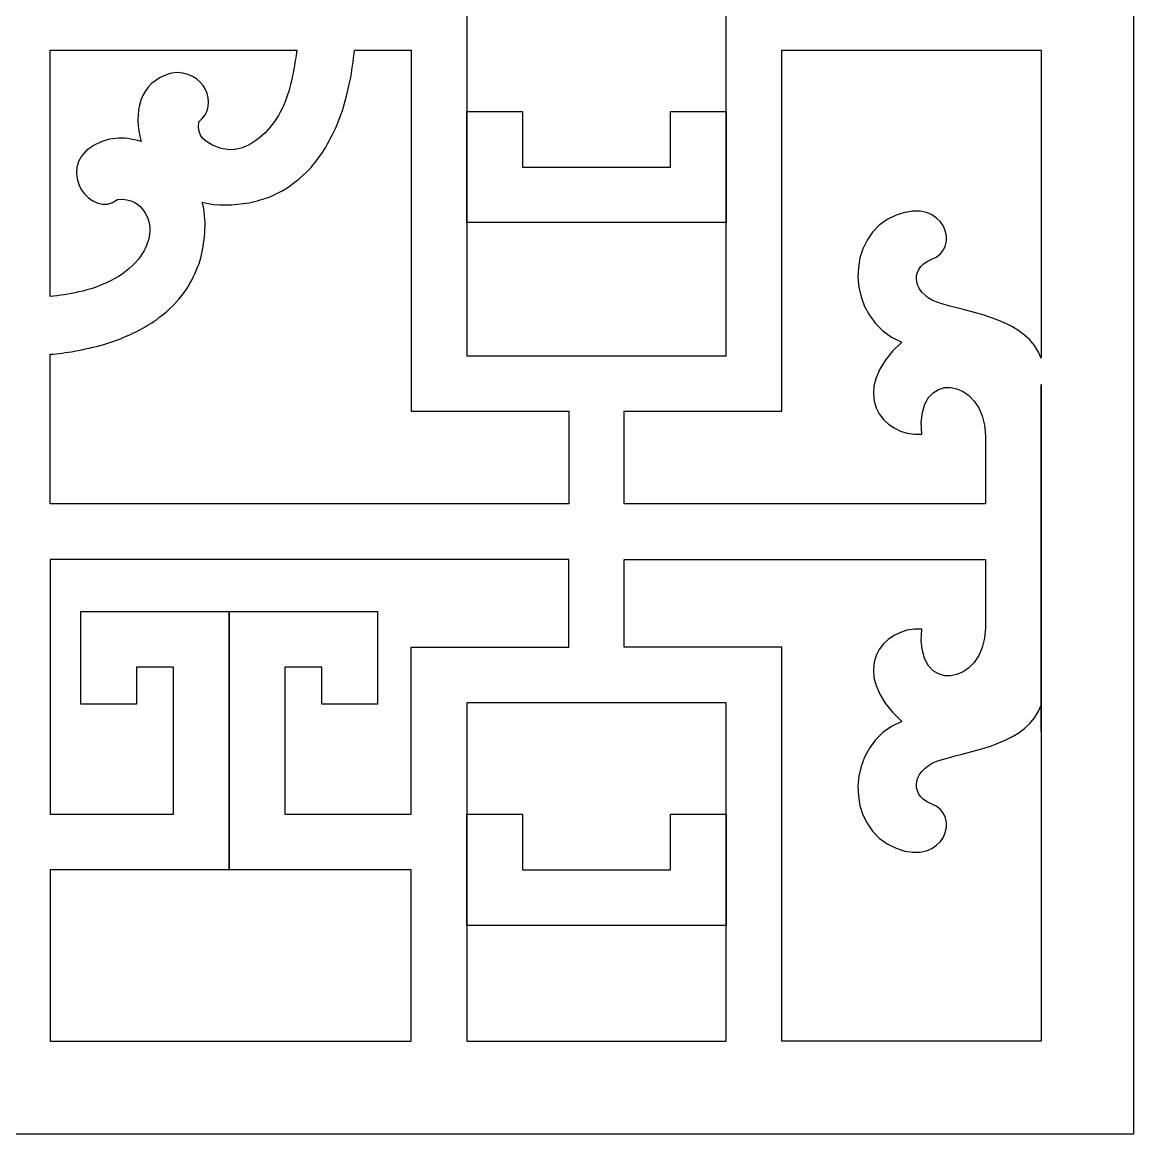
# Model space of a CAD drawing. Header units: centimetres. Extents: x -8.5 to 8.7, y -9.4 to 7.8.
# Drawn here: x 0.11 to 8.73, y -9.42 to -0.8 of the extents above; entities that cross this region are included whole.
import ezdxf

# ---------------------------------------------------------------- set-up
doc = ezdxf.new("R2010")
doc.units = ezdxf.units.CM
doc.header["$MEASUREMENT"] = 0
doc.layers.add('layer 1', color=7, linetype='Continuous')

msp = doc.modelspace()

# ---------------------------------------------------------------- linework, layer by layer
at = {"layer": 'layer 1', "color": 242}
for points, knots in [([(-8.5076, 7.81725), (-8.5076, 7.81725), (8.73202, 7.81725), (8.73202, 7.81725), (8.73202, 7.81725), (8.73202, 7.81725), (8.73202, -9.42237), (8.73202, -9.42237), (8.73202, -9.42237), (8.73202, -9.42237), (-8.5076, -9.42237), (-8.5076, -9.42237), (-8.5076, -9.42237), (-8.5076, -9.42237), (-8.5076, 7.81725), (-8.5076, 7.81725)], [0, 0, 0, 0, 0.2, 0.2, 0.2, 0.2, 0.4, 0.4, 0.4, 0.4, 0.6, 0.6, 0.6, 0.6, 1, 1, 1, 1]), ([(5.57142, -1.49425), (5.57142, -1.49425), (5.14043, -1.49425), (5.14043, -1.49425), (5.14043, -1.49425), (5.14043, -1.49425), (5.14043, -1.92524), (5.14043, -1.92524), (5.14043, -1.92524), (5.14043, -1.92524), (3.99112, -1.92524), (3.99112, -1.92524), (3.99112, -1.92524), (3.99112, -1.92524), (3.99112, -1.49425), (3.99112, -1.49425), (3.99112, -1.49425), (3.99112, -1.49425), (3.56014, -1.49425), (3.56014, -1.49425), (3.56014, -1.49425), (3.56014, -1.49425), (3.56014, -0.11088), (3.56014, -0.11088), (3.56014, -0.11088), (3.56014, -0.11088), (3.99112, -0.11088), (3.99112, -0.11088), (3.99112, -0.11088), (3.99112, -0.11088), (3.99112, 0.32011), (3.99112, 0.32011), (3.99112, 0.32011), (3.99112, 0.32011), (5.14043, 0.32011), (5.14043, 0.32011), (5.14043, 0.32011), (5.14043, 0.32011), (5.14043, -0.11088), (5.14043, -0.11088), (5.14043, -0.11088), (5.14043, -0.11088), (5.57142, -0.11088), (5.57142, -0.11088), (5.57142, -0.11088), (5.57142, -0.11088), (5.57142, -1.49425), (5.57142, -1.49425)], [0, 0, 0, 0, 0.0769231, 0.0769231, 0.0769231, 0.0769231, 0.1538462, 0.1538462, 0.1538462, 0.1538462, 0.2307692, 0.2307692, 0.2307692, 0.2307692, 0.3076923, 0.3076923, 0.3076923, 0.3076923, 0.3846154, 0.3846154, 0.3846154, 0.3846154, 0.4615385, 0.4615385, 0.4615385, 0.4615385, 0.5384615, 0.5384615, 0.5384615, 0.5384615, 0.6153846, 0.6153846, 0.6153846, 0.6153846, 0.6923077, 0.6923077, 0.6923077, 0.6923077, 0.7692308, 0.7692308, 0.7692308, 0.7692308, 0.8461538, 0.8461538, 0.8461538, 0.8461538, 1, 1, 1, 1]), ([(0.32771, -2.93008), (0.40147, -2.92223), (0.47501, -2.91041), (0.5487, -2.89442), (0.5487, -2.89442), (0.72471, -2.85624), (0.8916, -2.7827), (1.01119, -2.64195), (1.01119, -2.64195), (1.09643, -2.53193), (1.13783, -2.40497), (1.0621, -2.278), (1.0621, -2.278), (1.0176, -2.2067), (0.96248, -2.16848), (0.84999, -2.17668), (0.84999, -2.17668), (0.65821, -2.33657), (0.3611, -1.94795), (0.65636, -1.76295), (0.65636, -1.76295), (0.7833, -1.69407), (0.88449, -1.68395), (1.03579, -1.72704), (1.03579, -1.72704), (0.9731, -1.51226), (1.01342, -1.26616), (1.26868, -1.19695), (1.26868, -1.19695), (1.52363, -1.15909), (1.64884, -1.44751), (1.48053, -1.57517), (1.48053, -1.57517), (1.46944, -1.69483), (1.51891, -1.72526), (1.62665, -1.77266), (1.62665, -1.77266), (1.65678, -1.78183), (1.68152, -1.78709), (1.7128, -1.79125), (1.7128, -1.79125), (1.7128, -1.79125), (1.75981, -1.78957), (1.75981, -1.78957), (1.75981, -1.78957), (1.75981, -1.78957), (1.80928, -1.77938), (1.80928, -1.77938), (1.80928, -1.77938), (1.80928, -1.77938), (1.86109, -1.7595), (1.86109, -1.7595), (1.86109, -1.7595), (1.99415, -1.68988), (2.09245, -1.56273), (2.14796, -1.42474), (2.14796, -1.42474), (2.17946, -1.34643), (2.19996, -1.26701), (2.21541, -1.18416), (2.21541, -1.18416), (2.22618, -1.12643), (2.23468, -1.07145), (2.24092, -1.01806), (2.24092, -1.01806), (2.24092, -1.01806), (0.32771, -1.01806), (0.32771, -1.01806), (0.32771, -1.01806), (0.32771, -1.01806), (0.32771, -2.93008), (0.32771, -2.93008)], [0, 0, 0, 0, 0.0526316, 0.0526316, 0.0526316, 0.0526316, 0.1052632, 0.1052632, 0.1052632, 0.1052632, 0.1578947, 0.1578947, 0.1578947, 0.1578947, 0.2105263, 0.2105263, 0.2105263, 0.2105263, 0.2631579, 0.2631579, 0.2631579, 0.2631579, 0.3157895, 0.3157895, 0.3157895, 0.3157895, 0.3684211, 0.3684211, 0.3684211, 0.3684211, 0.4210526, 0.4210526, 0.4210526, 0.4210526, 0.4736842, 0.4736842, 0.4736842, 0.4736842, 0.5263158, 0.5263158, 0.5263158, 0.5263158, 0.5789474, 0.5789474, 0.5789474, 0.5789474, 0.6315789, 0.6315789, 0.6315789, 0.6315789, 0.6842105, 0.6842105, 0.6842105, 0.6842105, 0.7368421, 0.7368421, 0.7368421, 0.7368421, 0.7894737, 0.7894737, 0.7894737, 0.7894737, 0.8421053, 0.8421053, 0.8421053, 0.8421053, 0.8947368, 0.8947368, 0.8947368, 0.8947368, 1, 1, 1, 1]), ([(2.68852, -1.01806), (2.6809, -1.10004), (2.66902, -1.18096), (2.65393, -1.2624), (2.65393, -1.2624), (2.65393, -1.2624), (2.62769, -1.37652), (2.62769, -1.37652), (2.62769, -1.37652), (2.62769, -1.37652), (2.59471, -1.4879), (2.59471, -1.4879), (2.59471, -1.4879), (2.59471, -1.4879), (2.55461, -1.59555), (2.55461, -1.59555), (2.55461, -1.59555), (2.52389, -1.66561), (2.49093, -1.73002), (2.4514, -1.79554), (2.4514, -1.79554), (2.42009, -1.84215), (2.38818, -1.88481), (2.35214, -1.92788), (2.35214, -1.92788), (2.35214, -1.92788), (2.31461, -1.96786), (2.31461, -1.96786), (2.31461, -1.96786), (2.24411, -2.03446), (2.17723, -2.08326), (2.09186, -2.12938), (2.09186, -2.12938), (2.09186, -2.12938), (2.04016, -2.15285), (2.04016, -2.15285), (2.04016, -2.15285), (1.98332, -2.17403), (1.93005, -2.18961), (1.87086, -2.20279), (1.87086, -2.20279), (1.75108, -2.22116), (1.62696, -2.23015), (1.50864, -2.19872), (1.50864, -2.19872), (1.54471, -2.33506), (1.52995, -2.4833), (1.49972, -2.61929), (1.49972, -2.61929), (1.49972, -2.61929), (1.48308, -2.67567), (1.48308, -2.67567), (1.48308, -2.67567), (1.45568, -2.74933), (1.42537, -2.811), (1.38348, -2.87747), (1.38348, -2.87747), (1.38348, -2.87747), (1.3511, -2.92197), (1.3511, -2.92197), (1.3511, -2.92197), (1.29008, -2.99533), (1.22882, -3.05254), (1.15256, -3.10979), (1.15256, -3.10979), (1.10571, -3.14134), (1.05936, -3.16934), (1.00977, -3.19633), (1.00977, -3.19633), (0.95846, -3.22143), (0.90667, -3.243), (0.85393, -3.26499), (0.85393, -3.26499), (0.85393, -3.26499), (0.74452, -3.30155), (0.74452, -3.30155), (0.74452, -3.30155), (0.66846, -3.32156), (0.59405, -3.3388), (0.51694, -3.3543), (0.51694, -3.3543), (0.45397, -3.3643), (0.39087, -3.37217), (0.32771, -3.37777), (0.32771, -3.37777), (0.32771, -3.37777), (0.32771, -4.53782), (0.32771, -4.53782), (0.32771, -4.53782), (0.32771, -4.53782), (4.35028, -4.53782), (4.35028, -4.53782), (4.35028, -4.53782), (4.35028, -4.53782), (4.35028, -3.8195), (4.35028, -3.8195), (4.35028, -3.8195), (4.35028, -3.8195), (3.12914, -3.8195), (3.12914, -3.8195), (3.12914, -3.8195), (3.12914, -3.8195), (3.12914, -1.01806), (3.12914, -1.01806), (3.12914, -1.01806), (3.12914, -1.01806), (2.68852, -1.01806), (2.68852, -1.01806)], [0, 0, 0, 0, 0.0357143, 0.0357143, 0.0357143, 0.0357143, 0.0714286, 0.0714286, 0.0714286, 0.0714286, 0.1071429, 0.1071429, 0.1071429, 0.1071429, 0.1428571, 0.1428571, 0.1428571, 0.1428571, 0.1785714, 0.1785714, 0.1785714, 0.1785714, 0.2142857, 0.2142857, 0.2142857, 0.2142857, 0.25, 0.25, 0.25, 0.25, 0.2857143, 0.2857143, 0.2857143, 0.2857143, 0.3214286, 0.3214286, 0.3214286, 0.3214286, 0.3571429, 0.3571429, 0.3571429, 0.3571429, 0.3928571, 0.3928571, 0.3928571, 0.3928571, 0.4285714, 0.4285714, 0.4285714, 0.4285714, 0.4642857, 0.4642857, 0.4642857, 0.4642857, 0.5, 0.5, 0.5, 0.5, 0.5357143, 0.5357143, 0.5357143, 0.5357143, 0.5714286, 0.5714286, 0.5714286, 0.5714286, 0.6071429, 0.6071429, 0.6071429, 0.6071429, 0.6428571, 0.6428571, 0.6428571, 0.6428571, 0.6785714, 0.6785714, 0.6785714, 0.6785714, 0.7142857, 0.7142857, 0.7142857, 0.7142857, 0.75, 0.75, 0.75, 0.75, 0.7857143, 0.7857143, 0.7857143, 0.7857143, 0.8214286, 0.8214286, 0.8214286, 0.8214286, 0.8571429, 0.8571429, 0.8571429, 0.8571429, 0.8928571, 0.8928571, 0.8928571, 0.8928571, 0.9285714, 0.9285714, 0.9285714, 0.9285714, 1, 1, 1, 1]), ([(6.00241, -1.01806), (6.00241, -1.01806), (6.00241, -3.8195), (6.00241, -3.8195), (6.00241, -3.8195), (6.00241, -3.8195), (4.78127, -3.8195), (4.78127, -3.8195), (4.78127, -3.8195), (4.78127, -3.8195), (4.78127, -4.53782), (4.78127, -4.53782), (4.78127, -4.53782), (4.78127, -4.53782), (7.58271, -4.53782), (7.58271, -4.53782), (7.58271, -4.53782), (7.58271, -4.53782), (7.58271, -4.00881), (7.58271, -4.00881), (7.58271, -4.00881), (7.57555, -3.55022), (7.03049, -3.47393), (7.08838, -3.9965), (7.08838, -3.9965), (6.77849, -4.02067), (6.50569, -3.66679), (6.93223, -3.28257), (6.93223, -3.28257), (6.48857, -3.10369), (6.48669, -2.4523), (6.88914, -2.29785), (6.88914, -2.29785), (7.26539, -2.15219), (7.39929, -2.56044), (7.15994, -2.6425), (7.15994, -2.6425), (6.97941, -2.71636), (7.01839, -2.92561), (7.24611, -2.98716), (7.24611, -2.98716), (7.49639, -3.06101), (7.91113, -3.11298), (8.0137, -3.4084), (8.0137, -3.4084), (8.0137, -3.4084), (8.0137, -1.01806), (8.0137, -1.01806), (8.0137, -1.01806), (8.0137, -1.01806), (6.00241, -1.01806), (6.00241, -1.01806)], [0, 0, 0, 0, 0.0714286, 0.0714286, 0.0714286, 0.0714286, 0.1428571, 0.1428571, 0.1428571, 0.1428571, 0.2142857, 0.2142857, 0.2142857, 0.2142857, 0.2857143, 0.2857143, 0.2857143, 0.2857143, 0.3571429, 0.3571429, 0.3571429, 0.3571429, 0.4285714, 0.4285714, 0.4285714, 0.4285714, 0.5, 0.5, 0.5, 0.5, 0.5714286, 0.5714286, 0.5714286, 0.5714286, 0.6428571, 0.6428571, 0.6428571, 0.6428571, 0.7142857, 0.7142857, 0.7142857, 0.7142857, 0.7857143, 0.7857143, 0.7857143, 0.7857143, 0.8571429, 0.8571429, 0.8571429, 0.8571429, 1, 1, 1, 1]), ([(3.56014, -2.35623), (3.56014, -2.35623), (3.56014, -1.49425), (3.56014, -1.49425), (3.56014, -1.49425), (3.56014, -1.49425), (3.56014, -2.35623), (3.56014, -2.35623)], [0, 0, 0, 0, 0.3333333, 0.3333333, 0.3333333, 0.3333333, 1, 1, 1, 1]), ([(5.57142, -2.35623), (5.57142, -2.35623), (5.57142, -1.49425), (5.57142, -1.49425), (5.57142, -1.49425), (5.57142, -1.49425), (5.57142, -2.35623), (5.57142, -2.35623)], [0, 0, 0, 0, 0.3333333, 0.3333333, 0.3333333, 0.3333333, 1, 1, 1, 1]), ([(3.56014, -2.35623), (4.12325, -2.35623), (5.15825, -2.35623), (5.57142, -2.35623), (5.57142, -2.35623), (5.57142, -2.35623), (5.57142, -3.38851), (5.57142, -3.38851), (5.57142, -3.38851), (5.57142, -3.38851), (3.56014, -3.38851), (3.56014, -3.38851), (3.56014, -3.38851), (3.56014, -3.38851), (3.56014, -2.35623), (3.56014, -2.35623)], [0, 0, 0, 0, 0.2, 0.2, 0.2, 0.2, 0.4, 0.4, 0.4, 0.4, 0.6, 0.6, 0.6, 0.6, 1, 1, 1, 1]), ([(8.0137, -6.3021), (8.0137, -6.3021), (8.0137, -3.61227), (8.0137, -3.61227), (8.0137, -3.61227), (8.0137, -3.61227), (8.0137, -6.3021), (8.0137, -6.3021)], [0, 0, 0, 0, 0.3333333, 0.3333333, 0.3333333, 0.3333333, 1, 1, 1, 1]), ([(3.12914, -6.94391), (3.12914, -6.94391), (2.14769, -6.94391), (2.14769, -6.94391), (2.14769, -6.94391), (2.14769, -6.94391), (2.14769, -5.8031), (2.14769, -5.8031), (2.14769, -5.8031), (2.14769, -5.8031), (2.43502, -5.8031), (2.43502, -5.8031), (2.43502, -5.8031), (2.43502, -5.8031), (2.43502, -6.09043), (2.43502, -6.09043), (2.43502, -6.09043), (2.43502, -6.09043), (2.86601, -6.09043), (2.86601, -6.09043), (2.86601, -6.09043), (2.86601, -6.09043), (2.86601, -5.37211), (2.86601, -5.37211), (2.86601, -5.37211), (2.48292, -5.37211), (2.09981, -5.37211), (1.7167, -5.37211), (1.7167, -5.37211), (1.33359, -5.37211), (0.95048, -5.37211), (0.56739, -5.37211), (0.56739, -5.37211), (0.56739, -5.37211), (0.56739, -6.09043), (0.56739, -6.09043), (0.56739, -6.09043), (0.56739, -6.09043), (0.99838, -6.09043), (0.99838, -6.09043), (0.99838, -6.09043), (0.99838, -6.09043), (0.99838, -5.8031), (0.99838, -5.8031), (0.99838, -5.8031), (0.99838, -5.8031), (1.28571, -5.8031), (1.28571, -5.8031), (1.28571, -5.8031), (1.28571, -5.8031), (1.28571, -6.94391), (1.28571, -6.94391), (1.28571, -6.94391), (1.28571, -6.94391), (0.32771, -6.94391), (0.32771, -6.94391), (0.32771, -6.94391), (0.32771, -6.94391), (0.32771, -4.96881), (0.32771, -4.96881), (0.32771, -4.96881), (0.32771, -4.96881), (4.35028, -4.96881), (4.35028, -4.96881), (4.35028, -4.96881), (4.35028, -4.96881), (4.35028, -5.64879), (4.35028, -5.64879), (4.35028, -5.64879), (4.35028, -5.64879), (3.12914, -5.64879), (3.12914, -5.64879), (3.12914, -5.64879), (3.12914, -5.64879), (3.12914, -6.94391), (3.12914, -6.94391)], [0, 0, 0, 0, 0.05, 0.05, 0.05, 0.05, 0.1, 0.1, 0.1, 0.1, 0.15, 0.15, 0.15, 0.15, 0.2, 0.2, 0.2, 0.2, 0.25, 0.25, 0.25, 0.25, 0.3, 0.3, 0.3, 0.3, 0.35, 0.35, 0.35, 0.35, 0.4, 0.4, 0.4, 0.4, 0.45, 0.45, 0.45, 0.45, 0.5, 0.5, 0.5, 0.5, 0.55, 0.55, 0.55, 0.55, 0.6, 0.6, 0.6, 0.6, 0.65, 0.65, 0.65, 0.65, 0.7, 0.7, 0.7, 0.7, 0.75, 0.75, 0.75, 0.75, 0.8, 0.8, 0.8, 0.8, 0.85, 0.85, 0.85, 0.85, 0.9, 0.9, 0.9, 0.9, 1, 1, 1, 1]), ([(4.78127, -4.96881), (4.78127, -4.96881), (4.78127, -5.64879), (4.78127, -5.64879), (4.78127, -5.64879), (4.78127, -5.64879), (6.00241, -5.64879), (6.00241, -5.64879), (6.00241, -5.64879), (6.00241, -5.64879), (6.00241, -8.70405), (6.00241, -8.70405), (6.00241, -8.70405), (6.00241, -8.70405), (8.0137, -8.70405), (8.0137, -8.70405), (8.0137, -8.70405), (8.0137, -8.70405), (8.0137, -6.09823), (8.0137, -6.09823), (8.0137, -6.09823), (7.91113, -6.39364), (7.49639, -6.44562), (7.24611, -6.51947), (7.24611, -6.51947), (7.01839, -6.58102), (6.97941, -6.79027), (7.15994, -6.86413), (7.15994, -6.86413), (7.39929, -6.94619), (7.26539, -7.35444), (6.88914, -7.20878), (6.88914, -7.20878), (6.48669, -7.05433), (6.48857, -6.40294), (6.93223, -6.22405), (6.93223, -6.22405), (6.50569, -5.83983), (6.77849, -5.48596), (7.08838, -5.51013), (7.08838, -5.51013), (7.03049, -6.0327), (7.57555, -5.9564), (7.58271, -5.49782), (7.58271, -5.49782), (7.58271, -5.49782), (7.58271, -4.96881), (7.58271, -4.96881), (7.58271, -4.96881), (7.58271, -4.96881), (4.78127, -4.96881), (4.78127, -4.96881)], [0, 0, 0, 0, 0.0714286, 0.0714286, 0.0714286, 0.0714286, 0.1428571, 0.1428571, 0.1428571, 0.1428571, 0.2142857, 0.2142857, 0.2142857, 0.2142857, 0.2857143, 0.2857143, 0.2857143, 0.2857143, 0.3571429, 0.3571429, 0.3571429, 0.3571429, 0.4285714, 0.4285714, 0.4285714, 0.4285714, 0.5, 0.5, 0.5, 0.5, 0.5714286, 0.5714286, 0.5714286, 0.5714286, 0.6428571, 0.6428571, 0.6428571, 0.6428571, 0.7142857, 0.7142857, 0.7142857, 0.7142857, 0.7857143, 0.7857143, 0.7857143, 0.7857143, 0.8571429, 0.8571429, 0.8571429, 0.8571429, 1, 1, 1, 1]), ([(1.7167, -7.3749), (1.7167, -7.3749), (1.7167, -5.37211), (1.7167, -5.37211), (1.7167, -5.37211), (1.7167, -5.37211), (1.7167, -7.3749), (1.7167, -7.3749)], [0, 0, 0, 0, 0.3333333, 0.3333333, 0.3333333, 0.3333333, 1, 1, 1, 1]), ([(5.57142, -6.9442), (5.57142, -6.9442), (5.14043, -6.9442), (5.14043, -6.9442), (5.14043, -6.9442), (5.14043, -6.9442), (5.14043, -7.37519), (5.14043, -7.37519), (5.14043, -7.37519), (5.14043, -7.37519), (3.99113, -7.37519), (3.99113, -7.37519), (3.99113, -7.37519), (3.99113, -7.37519), (3.99113, -6.9442), (3.99113, -6.9442), (3.99113, -6.9442), (3.99113, -6.9442), (3.56014, -6.9442), (3.56014, -6.9442), (3.56014, -6.9442), (3.56014, -6.9442), (3.56014, -6.07978), (3.56014, -6.07978), (3.56014, -6.07978), (3.56014, -6.07978), (5.57142, -6.07978), (5.57142, -6.07978), (5.57142, -6.07978), (5.57142, -6.07978), (5.57142, -6.9442), (5.57142, -6.9442)], [0, 0, 0, 0, 0.1111111, 0.1111111, 0.1111111, 0.1111111, 0.2222222, 0.2222222, 0.2222222, 0.2222222, 0.3333333, 0.3333333, 0.3333333, 0.3333333, 0.4444444, 0.4444444, 0.4444444, 0.4444444, 0.5555556, 0.5555556, 0.5555556, 0.5555556, 0.6666667, 0.6666667, 0.6666667, 0.6666667, 0.7777778, 0.7777778, 0.7777778, 0.7777778, 1, 1, 1, 1]), ([(3.56014, -6.9442), (3.56014, -6.9442), (3.56014, -7.80618), (3.56014, -7.80618), (3.56014, -7.80618), (3.56014, -7.80618), (3.56014, -6.9442), (3.56014, -6.9442)], [0, 0, 0, 0, 0.3333333, 0.3333333, 0.3333333, 0.3333333, 1, 1, 1, 1]), ([(5.57142, -6.9442), (5.57142, -6.9442), (5.57142, -7.80618), (5.57142, -7.80618), (5.57142, -7.80618), (5.57142, -7.80618), (5.57142, -6.9442), (5.57142, -6.9442)], [0, 0, 0, 0, 0.3333333, 0.3333333, 0.3333333, 0.3333333, 1, 1, 1, 1]), ([(0.32771, -7.3749), (0.32771, -7.3749), (1.7167, -7.3749), (1.7167, -7.3749), (1.7167, -7.3749), (1.7167, -7.3749), (3.12914, -7.3749), (3.12914, -7.3749), (3.12914, -7.3749), (3.12914, -7.3749), (3.12914, -8.70405), (3.12914, -8.70405), (3.12914, -8.70405), (3.12914, -8.70405), (0.32771, -8.70405), (0.32771, -8.70405), (0.32771, -8.70405), (0.32771, -8.70405), (0.32771, -7.3749), (0.32771, -7.3749)], [0, 0, 0, 0, 0.1666667, 0.1666667, 0.1666667, 0.1666667, 0.3333333, 0.3333333, 0.3333333, 0.3333333, 0.5, 0.5, 0.5, 0.5, 0.6666667, 0.6666667, 0.6666667, 0.6666667, 1, 1, 1, 1]), ([(3.56014, -8.70405), (3.56014, -8.70405), (3.56014, -7.80618), (3.56014, -7.80618), (3.56014, -7.80618), (4.17131, -7.80618), (4.9538, -7.80618), (5.57142, -7.80618), (5.57142, -7.80618), (5.57142, -7.80618), (5.57142, -8.70405), (5.57142, -8.70405), (5.57142, -8.70405), (5.57142, -8.70405), (3.56014, -8.70405), (3.56014, -8.70405)], [0, 0, 0, 0, 0.2, 0.2, 0.2, 0.2, 0.4, 0.4, 0.4, 0.4, 0.6, 0.6, 0.6, 0.6, 1, 1, 1, 1])]:
    msp.add_open_spline(points, degree=3, knots=knots, dxfattribs=at)
at = {"layer": 'layer 1', "color": 177, "lineweight": 9}
for points, knots in [([(-8.5076, 7.81725), (-8.5076, 7.81725), (8.73202, 7.81725), (8.73202, 7.81725), (8.73202, 7.81725), (8.73202, 7.81725), (8.73202, -9.42237), (8.73202, -9.42237), (8.73202, -9.42237), (8.73202, -9.42237), (-8.5076, -9.42237), (-8.5076, -9.42237), (-8.5076, -9.42237), (-8.5076, -9.42237), (-8.5076, 7.81725), (-8.5076, 7.81725)], [0, 0, 0, 0, 0.2, 0.2, 0.2, 0.2, 0.4, 0.4, 0.4, 0.4, 0.6, 0.6, 0.6, 0.6, 1, 1, 1, 1]), ([(5.57142, -1.49425), (5.57142, -1.49425), (5.14043, -1.49425), (5.14043, -1.49425), (5.14043, -1.49425), (5.14043, -1.49425), (5.14043, -1.92524), (5.14043, -1.92524), (5.14043, -1.92524), (5.14043, -1.92524), (3.99112, -1.92524), (3.99112, -1.92524), (3.99112, -1.92524), (3.99112, -1.92524), (3.99112, -1.49425), (3.99112, -1.49425), (3.99112, -1.49425), (3.99112, -1.49425), (3.56014, -1.49425), (3.56014, -1.49425), (3.56014, -1.49425), (3.56014, -1.49425), (3.56014, -0.11088), (3.56014, -0.11088), (3.56014, -0.11088), (3.56014, -0.11088), (3.99112, -0.11088), (3.99112, -0.11088), (3.99112, -0.11088), (3.99112, -0.11088), (3.99112, 0.32011), (3.99112, 0.32011), (3.99112, 0.32011), (3.99112, 0.32011), (5.14043, 0.32011), (5.14043, 0.32011), (5.14043, 0.32011), (5.14043, 0.32011), (5.14043, -0.11088), (5.14043, -0.11088), (5.14043, -0.11088), (5.14043, -0.11088), (5.57142, -0.11088), (5.57142, -0.11088), (5.57142, -0.11088), (5.57142, -0.11088), (5.57142, -1.49425), (5.57142, -1.49425)], [0, 0, 0, 0, 0.0769231, 0.0769231, 0.0769231, 0.0769231, 0.1538462, 0.1538462, 0.1538462, 0.1538462, 0.2307692, 0.2307692, 0.2307692, 0.2307692, 0.3076923, 0.3076923, 0.3076923, 0.3076923, 0.3846154, 0.3846154, 0.3846154, 0.3846154, 0.4615385, 0.4615385, 0.4615385, 0.4615385, 0.5384615, 0.5384615, 0.5384615, 0.5384615, 0.6153846, 0.6153846, 0.6153846, 0.6153846, 0.6923077, 0.6923077, 0.6923077, 0.6923077, 0.7692308, 0.7692308, 0.7692308, 0.7692308, 0.8461538, 0.8461538, 0.8461538, 0.8461538, 1, 1, 1, 1]), ([(0.32771, -2.93008), (0.40147, -2.92223), (0.47501, -2.91041), (0.5487, -2.89442), (0.5487, -2.89442), (0.72471, -2.85624), (0.8916, -2.7827), (1.01119, -2.64195), (1.01119, -2.64195), (1.09643, -2.53193), (1.13783, -2.40497), (1.0621, -2.278), (1.0621, -2.278), (1.0176, -2.2067), (0.96248, -2.16848), (0.84999, -2.17668), (0.84999, -2.17668), (0.65821, -2.33657), (0.3611, -1.94795), (0.65636, -1.76295), (0.65636, -1.76295), (0.7833, -1.69407), (0.88449, -1.68395), (1.03579, -1.72704), (1.03579, -1.72704), (0.9731, -1.51226), (1.01342, -1.26616), (1.26868, -1.19695), (1.26868, -1.19695), (1.52363, -1.15909), (1.64884, -1.44751), (1.48053, -1.57517), (1.48053, -1.57517), (1.46944, -1.69483), (1.51891, -1.72526), (1.62665, -1.77266), (1.62665, -1.77266), (1.65678, -1.78183), (1.68152, -1.78709), (1.7128, -1.79125), (1.7128, -1.79125), (1.7128, -1.79125), (1.75981, -1.78957), (1.75981, -1.78957), (1.75981, -1.78957), (1.75981, -1.78957), (1.80928, -1.77938), (1.80928, -1.77938), (1.80928, -1.77938), (1.80928, -1.77938), (1.86109, -1.7595), (1.86109, -1.7595), (1.86109, -1.7595), (1.99415, -1.68988), (2.09245, -1.56273), (2.14796, -1.42474), (2.14796, -1.42474), (2.17946, -1.34643), (2.19996, -1.26701), (2.21541, -1.18416), (2.21541, -1.18416), (2.22618, -1.12643), (2.23468, -1.07145), (2.24092, -1.01806), (2.24092, -1.01806), (2.24092, -1.01806), (0.32771, -1.01806), (0.32771, -1.01806), (0.32771, -1.01806), (0.32771, -1.01806), (0.32771, -2.93008), (0.32771, -2.93008)], [0, 0, 0, 0, 0.0526316, 0.0526316, 0.0526316, 0.0526316, 0.1052632, 0.1052632, 0.1052632, 0.1052632, 0.1578947, 0.1578947, 0.1578947, 0.1578947, 0.2105263, 0.2105263, 0.2105263, 0.2105263, 0.2631579, 0.2631579, 0.2631579, 0.2631579, 0.3157895, 0.3157895, 0.3157895, 0.3157895, 0.3684211, 0.3684211, 0.3684211, 0.3684211, 0.4210526, 0.4210526, 0.4210526, 0.4210526, 0.4736842, 0.4736842, 0.4736842, 0.4736842, 0.5263158, 0.5263158, 0.5263158, 0.5263158, 0.5789474, 0.5789474, 0.5789474, 0.5789474, 0.6315789, 0.6315789, 0.6315789, 0.6315789, 0.6842105, 0.6842105, 0.6842105, 0.6842105, 0.7368421, 0.7368421, 0.7368421, 0.7368421, 0.7894737, 0.7894737, 0.7894737, 0.7894737, 0.8421053, 0.8421053, 0.8421053, 0.8421053, 0.8947368, 0.8947368, 0.8947368, 0.8947368, 1, 1, 1, 1]), ([(2.68852, -1.01806), (2.6809, -1.10004), (2.66902, -1.18096), (2.65393, -1.2624), (2.65393, -1.2624), (2.65393, -1.2624), (2.62769, -1.37652), (2.62769, -1.37652), (2.62769, -1.37652), (2.62769, -1.37652), (2.59471, -1.4879), (2.59471, -1.4879), (2.59471, -1.4879), (2.59471, -1.4879), (2.55461, -1.59555), (2.55461, -1.59555), (2.55461, -1.59555), (2.52389, -1.66561), (2.49093, -1.73002), (2.4514, -1.79554), (2.4514, -1.79554), (2.42009, -1.84215), (2.38818, -1.88481), (2.35214, -1.92788), (2.35214, -1.92788), (2.35214, -1.92788), (2.31461, -1.96786), (2.31461, -1.96786), (2.31461, -1.96786), (2.24411, -2.03446), (2.17723, -2.08326), (2.09186, -2.12938), (2.09186, -2.12938), (2.09186, -2.12938), (2.04016, -2.15285), (2.04016, -2.15285), (2.04016, -2.15285), (1.98332, -2.17403), (1.93005, -2.18961), (1.87086, -2.20279), (1.87086, -2.20279), (1.75108, -2.22116), (1.62696, -2.23015), (1.50864, -2.19872), (1.50864, -2.19872), (1.54471, -2.33506), (1.52995, -2.4833), (1.49972, -2.61929), (1.49972, -2.61929), (1.49972, -2.61929), (1.48308, -2.67567), (1.48308, -2.67567), (1.48308, -2.67567), (1.45568, -2.74933), (1.42537, -2.811), (1.38348, -2.87747), (1.38348, -2.87747), (1.38348, -2.87747), (1.3511, -2.92197), (1.3511, -2.92197), (1.3511, -2.92197), (1.29008, -2.99533), (1.22882, -3.05254), (1.15256, -3.10979), (1.15256, -3.10979), (1.10571, -3.14134), (1.05936, -3.16934), (1.00977, -3.19633), (1.00977, -3.19633), (0.95846, -3.22143), (0.90667, -3.243), (0.85393, -3.26499), (0.85393, -3.26499), (0.85393, -3.26499), (0.74452, -3.30155), (0.74452, -3.30155), (0.74452, -3.30155), (0.66846, -3.32156), (0.59405, -3.3388), (0.51694, -3.3543), (0.51694, -3.3543), (0.45397, -3.3643), (0.39087, -3.37217), (0.32771, -3.37777), (0.32771, -3.37777), (0.32771, -3.37777), (0.32771, -4.53782), (0.32771, -4.53782), (0.32771, -4.53782), (0.32771, -4.53782), (4.35028, -4.53782), (4.35028, -4.53782), (4.35028, -4.53782), (4.35028, -4.53782), (4.35028, -3.8195), (4.35028, -3.8195), (4.35028, -3.8195), (4.35028, -3.8195), (3.12914, -3.8195), (3.12914, -3.8195), (3.12914, -3.8195), (3.12914, -3.8195), (3.12914, -1.01806), (3.12914, -1.01806), (3.12914, -1.01806), (3.12914, -1.01806), (2.68852, -1.01806), (2.68852, -1.01806)], [0, 0, 0, 0, 0.0357143, 0.0357143, 0.0357143, 0.0357143, 0.0714286, 0.0714286, 0.0714286, 0.0714286, 0.1071429, 0.1071429, 0.1071429, 0.1071429, 0.1428571, 0.1428571, 0.1428571, 0.1428571, 0.1785714, 0.1785714, 0.1785714, 0.1785714, 0.2142857, 0.2142857, 0.2142857, 0.2142857, 0.25, 0.25, 0.25, 0.25, 0.2857143, 0.2857143, 0.2857143, 0.2857143, 0.3214286, 0.3214286, 0.3214286, 0.3214286, 0.3571429, 0.3571429, 0.3571429, 0.3571429, 0.3928571, 0.3928571, 0.3928571, 0.3928571, 0.4285714, 0.4285714, 0.4285714, 0.4285714, 0.4642857, 0.4642857, 0.4642857, 0.4642857, 0.5, 0.5, 0.5, 0.5, 0.5357143, 0.5357143, 0.5357143, 0.5357143, 0.5714286, 0.5714286, 0.5714286, 0.5714286, 0.6071429, 0.6071429, 0.6071429, 0.6071429, 0.6428571, 0.6428571, 0.6428571, 0.6428571, 0.6785714, 0.6785714, 0.6785714, 0.6785714, 0.7142857, 0.7142857, 0.7142857, 0.7142857, 0.75, 0.75, 0.75, 0.75, 0.7857143, 0.7857143, 0.7857143, 0.7857143, 0.8214286, 0.8214286, 0.8214286, 0.8214286, 0.8571429, 0.8571429, 0.8571429, 0.8571429, 0.8928571, 0.8928571, 0.8928571, 0.8928571, 0.9285714, 0.9285714, 0.9285714, 0.9285714, 1, 1, 1, 1]), ([(6.00241, -1.01806), (6.00241, -1.01806), (6.00241, -3.8195), (6.00241, -3.8195), (6.00241, -3.8195), (6.00241, -3.8195), (4.78127, -3.8195), (4.78127, -3.8195), (4.78127, -3.8195), (4.78127, -3.8195), (4.78127, -4.53782), (4.78127, -4.53782), (4.78127, -4.53782), (4.78127, -4.53782), (7.58271, -4.53782), (7.58271, -4.53782), (7.58271, -4.53782), (7.58271, -4.53782), (7.58271, -4.00881), (7.58271, -4.00881), (7.58271, -4.00881), (7.57555, -3.55022), (7.03049, -3.47393), (7.08838, -3.9965), (7.08838, -3.9965), (6.77849, -4.02067), (6.50569, -3.66679), (6.93223, -3.28257), (6.93223, -3.28257), (6.48857, -3.10369), (6.48669, -2.4523), (6.88914, -2.29785), (6.88914, -2.29785), (7.26539, -2.15219), (7.39929, -2.56044), (7.15994, -2.6425), (7.15994, -2.6425), (6.97941, -2.71636), (7.01839, -2.92561), (7.24611, -2.98716), (7.24611, -2.98716), (7.49639, -3.06101), (7.91113, -3.11298), (8.0137, -3.4084), (8.0137, -3.4084), (8.0137, -3.4084), (8.0137, -1.01806), (8.0137, -1.01806), (8.0137, -1.01806), (8.0137, -1.01806), (6.00241, -1.01806), (6.00241, -1.01806)], [0, 0, 0, 0, 0.0714286, 0.0714286, 0.0714286, 0.0714286, 0.1428571, 0.1428571, 0.1428571, 0.1428571, 0.2142857, 0.2142857, 0.2142857, 0.2142857, 0.2857143, 0.2857143, 0.2857143, 0.2857143, 0.3571429, 0.3571429, 0.3571429, 0.3571429, 0.4285714, 0.4285714, 0.4285714, 0.4285714, 0.5, 0.5, 0.5, 0.5, 0.5714286, 0.5714286, 0.5714286, 0.5714286, 0.6428571, 0.6428571, 0.6428571, 0.6428571, 0.7142857, 0.7142857, 0.7142857, 0.7142857, 0.7857143, 0.7857143, 0.7857143, 0.7857143, 0.8571429, 0.8571429, 0.8571429, 0.8571429, 1, 1, 1, 1]), ([(3.56014, -2.35623), (4.12325, -2.35623), (5.15825, -2.35623), (5.57142, -2.35623), (5.57142, -2.35623), (5.57142, -2.35623), (5.57142, -3.38851), (5.57142, -3.38851), (5.57142, -3.38851), (5.57142, -3.38851), (3.56014, -3.38851), (3.56014, -3.38851), (3.56014, -3.38851), (3.56014, -3.38851), (3.56014, -2.35623), (3.56014, -2.35623)], [0, 0, 0, 0, 0.2, 0.2, 0.2, 0.2, 0.4, 0.4, 0.4, 0.4, 0.6, 0.6, 0.6, 0.6, 1, 1, 1, 1]), ([(3.12914, -6.94391), (3.12914, -6.94391), (2.14769, -6.94391), (2.14769, -6.94391), (2.14769, -6.94391), (2.14769, -6.94391), (2.14769, -5.8031), (2.14769, -5.8031), (2.14769, -5.8031), (2.14769, -5.8031), (2.43502, -5.8031), (2.43502, -5.8031), (2.43502, -5.8031), (2.43502, -5.8031), (2.43502, -6.09043), (2.43502, -6.09043), (2.43502, -6.09043), (2.43502, -6.09043), (2.86601, -6.09043), (2.86601, -6.09043), (2.86601, -6.09043), (2.86601, -6.09043), (2.86601, -5.37211), (2.86601, -5.37211), (2.86601, -5.37211), (2.48292, -5.37211), (2.09981, -5.37211), (1.7167, -5.37211), (1.7167, -5.37211), (1.33359, -5.37211), (0.95048, -5.37211), (0.56739, -5.37211), (0.56739, -5.37211), (0.56739, -5.37211), (0.56739, -6.09043), (0.56739, -6.09043), (0.56739, -6.09043), (0.56739, -6.09043), (0.99838, -6.09043), (0.99838, -6.09043), (0.99838, -6.09043), (0.99838, -6.09043), (0.99838, -5.8031), (0.99838, -5.8031), (0.99838, -5.8031), (0.99838, -5.8031), (1.28571, -5.8031), (1.28571, -5.8031), (1.28571, -5.8031), (1.28571, -5.8031), (1.28571, -6.94391), (1.28571, -6.94391), (1.28571, -6.94391), (1.28571, -6.94391), (0.32771, -6.94391), (0.32771, -6.94391), (0.32771, -6.94391), (0.32771, -6.94391), (0.32771, -4.96881), (0.32771, -4.96881), (0.32771, -4.96881), (0.32771, -4.96881), (4.35028, -4.96881), (4.35028, -4.96881), (4.35028, -4.96881), (4.35028, -4.96881), (4.35028, -5.64879), (4.35028, -5.64879), (4.35028, -5.64879), (4.35028, -5.64879), (3.12914, -5.64879), (3.12914, -5.64879), (3.12914, -5.64879), (3.12914, -5.64879), (3.12914, -6.94391), (3.12914, -6.94391)], [0, 0, 0, 0, 0.05, 0.05, 0.05, 0.05, 0.1, 0.1, 0.1, 0.1, 0.15, 0.15, 0.15, 0.15, 0.2, 0.2, 0.2, 0.2, 0.25, 0.25, 0.25, 0.25, 0.3, 0.3, 0.3, 0.3, 0.35, 0.35, 0.35, 0.35, 0.4, 0.4, 0.4, 0.4, 0.45, 0.45, 0.45, 0.45, 0.5, 0.5, 0.5, 0.5, 0.55, 0.55, 0.55, 0.55, 0.6, 0.6, 0.6, 0.6, 0.65, 0.65, 0.65, 0.65, 0.7, 0.7, 0.7, 0.7, 0.75, 0.75, 0.75, 0.75, 0.8, 0.8, 0.8, 0.8, 0.85, 0.85, 0.85, 0.85, 0.9, 0.9, 0.9, 0.9, 1, 1, 1, 1]), ([(4.78127, -4.96881), (4.78127, -4.96881), (4.78127, -5.64879), (4.78127, -5.64879), (4.78127, -5.64879), (4.78127, -5.64879), (6.00241, -5.64879), (6.00241, -5.64879), (6.00241, -5.64879), (6.00241, -5.64879), (6.00241, -8.70405), (6.00241, -8.70405), (6.00241, -8.70405), (6.00241, -8.70405), (8.0137, -8.70405), (8.0137, -8.70405), (8.0137, -8.70405), (8.0137, -8.70405), (8.0137, -6.09823), (8.0137, -6.09823), (8.0137, -6.09823), (7.91113, -6.39364), (7.49639, -6.44562), (7.24611, -6.51947), (7.24611, -6.51947), (7.01839, -6.58102), (6.97941, -6.79027), (7.15994, -6.86413), (7.15994, -6.86413), (7.39929, -6.94619), (7.26539, -7.35444), (6.88914, -7.20878), (6.88914, -7.20878), (6.48669, -7.05433), (6.48857, -6.40294), (6.93223, -6.22405), (6.93223, -6.22405), (6.50569, -5.83983), (6.77849, -5.48596), (7.08838, -5.51013), (7.08838, -5.51013), (7.03049, -6.0327), (7.57555, -5.9564), (7.58271, -5.49782), (7.58271, -5.49782), (7.58271, -5.49782), (7.58271, -4.96881), (7.58271, -4.96881), (7.58271, -4.96881), (7.58271, -4.96881), (4.78127, -4.96881), (4.78127, -4.96881)], [0, 0, 0, 0, 0.0714286, 0.0714286, 0.0714286, 0.0714286, 0.1428571, 0.1428571, 0.1428571, 0.1428571, 0.2142857, 0.2142857, 0.2142857, 0.2142857, 0.2857143, 0.2857143, 0.2857143, 0.2857143, 0.3571429, 0.3571429, 0.3571429, 0.3571429, 0.4285714, 0.4285714, 0.4285714, 0.4285714, 0.5, 0.5, 0.5, 0.5, 0.5714286, 0.5714286, 0.5714286, 0.5714286, 0.6428571, 0.6428571, 0.6428571, 0.6428571, 0.7142857, 0.7142857, 0.7142857, 0.7142857, 0.7857143, 0.7857143, 0.7857143, 0.7857143, 0.8571429, 0.8571429, 0.8571429, 0.8571429, 1, 1, 1, 1]), ([(5.57142, -6.9442), (5.57142, -6.9442), (5.14043, -6.9442), (5.14043, -6.9442), (5.14043, -6.9442), (5.14043, -6.9442), (5.14043, -7.37519), (5.14043, -7.37519), (5.14043, -7.37519), (5.14043, -7.37519), (3.99113, -7.37519), (3.99113, -7.37519), (3.99113, -7.37519), (3.99113, -7.37519), (3.99113, -6.9442), (3.99113, -6.9442), (3.99113, -6.9442), (3.99113, -6.9442), (3.56014, -6.9442), (3.56014, -6.9442), (3.56014, -6.9442), (3.56014, -6.9442), (3.56014, -6.07978), (3.56014, -6.07978), (3.56014, -6.07978), (3.56014, -6.07978), (5.57142, -6.07978), (5.57142, -6.07978), (5.57142, -6.07978), (5.57142, -6.07978), (5.57142, -6.9442), (5.57142, -6.9442)], [0, 0, 0, 0, 0.1111111, 0.1111111, 0.1111111, 0.1111111, 0.2222222, 0.2222222, 0.2222222, 0.2222222, 0.3333333, 0.3333333, 0.3333333, 0.3333333, 0.4444444, 0.4444444, 0.4444444, 0.4444444, 0.5555556, 0.5555556, 0.5555556, 0.5555556, 0.6666667, 0.6666667, 0.6666667, 0.6666667, 0.7777778, 0.7777778, 0.7777778, 0.7777778, 1, 1, 1, 1]), ([(0.32771, -7.3749), (0.32771, -7.3749), (1.7167, -7.3749), (1.7167, -7.3749), (1.7167, -7.3749), (1.7167, -7.3749), (3.12914, -7.3749), (3.12914, -7.3749), (3.12914, -7.3749), (3.12914, -7.3749), (3.12914, -8.70405), (3.12914, -8.70405), (3.12914, -8.70405), (3.12914, -8.70405), (0.32771, -8.70405), (0.32771, -8.70405), (0.32771, -8.70405), (0.32771, -8.70405), (0.32771, -7.3749), (0.32771, -7.3749)], [0, 0, 0, 0, 0.1666667, 0.1666667, 0.1666667, 0.1666667, 0.3333333, 0.3333333, 0.3333333, 0.3333333, 0.5, 0.5, 0.5, 0.5, 0.6666667, 0.6666667, 0.6666667, 0.6666667, 1, 1, 1, 1]), ([(3.56014, -8.70405), (3.56014, -8.70405), (3.56014, -7.80618), (3.56014, -7.80618), (3.56014, -7.80618), (4.17131, -7.80618), (4.9538, -7.80618), (5.57142, -7.80618), (5.57142, -7.80618), (5.57142, -7.80618), (5.57142, -8.70405), (5.57142, -8.70405), (5.57142, -8.70405), (5.57142, -8.70405), (3.56014, -8.70405), (3.56014, -8.70405)], [0, 0, 0, 0, 0.2, 0.2, 0.2, 0.2, 0.4, 0.4, 0.4, 0.4, 0.6, 0.6, 0.6, 0.6, 1, 1, 1, 1])]:
    msp.add_open_spline(points, degree=3, knots=knots, dxfattribs=at)
for points in [[(3.56014, -2.35623), (3.56014, -2.35623), (3.56014, -1.49425), (3.56014, -1.49425)], [(5.57142, -2.35623), (5.57142, -2.35623), (5.57142, -1.49425), (5.57142, -1.49425)], [(8.0137, -6.3021), (8.0137, -6.3021), (8.0137, -3.61227), (8.0137, -3.61227)], [(1.7167, -7.3749), (1.7167, -7.3749), (1.7167, -5.37211), (1.7167, -5.37211)], [(3.56014, -6.9442), (3.56014, -6.9442), (3.56014, -7.80618), (3.56014, -7.80618)], [(5.57142, -6.9442), (5.57142, -6.9442), (5.57142, -7.80618), (5.57142, -7.80618)]]:
    msp.add_open_spline(points, degree=3, dxfattribs=at)

doc.saveas('drawing.dxf')
